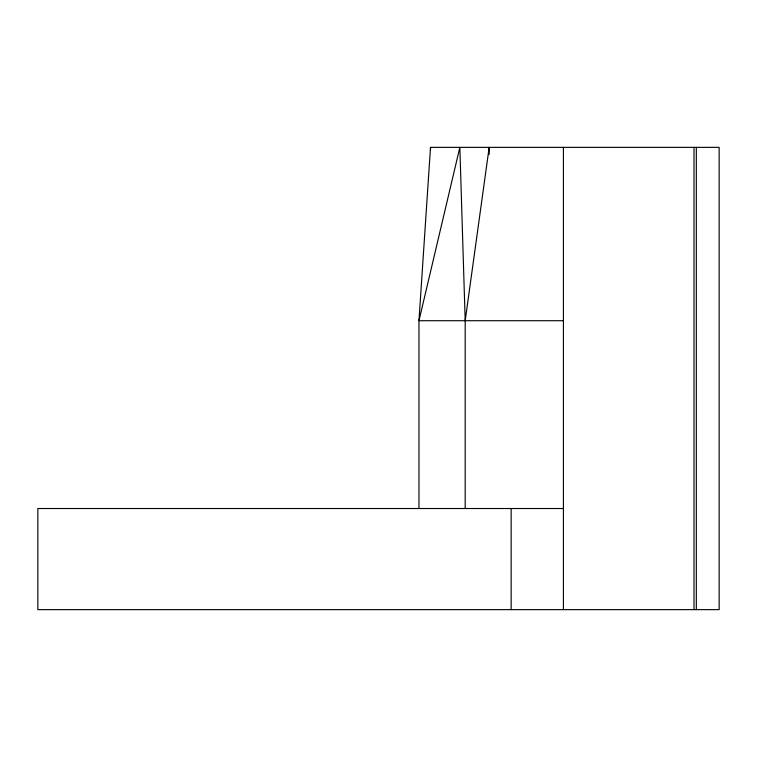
<?xml version="1.0" encoding="UTF-8"?>
<svg xmlns="http://www.w3.org/2000/svg" width="757" height="757" viewBox="0 0 757 757"><rect width="100%" height="100%" fill="white"/><g stroke="black" fill="none" stroke-linecap="round" stroke-linejoin="round"><path stroke-width="1.14" d="M563.416 508.515L37.85 508.515L37.85 609.64L719.15 609.64L719.15 147.36L430.515 147.36L418.962 320.713L418.962 508.515M465.186 508.515L465.186 320.713L489.173 147.36L489.173 154.437M563.416 320.713L418.962 320.713L459.849 147.36L465.186 320.713M696.326 147.36L696.326 609.64M694.008 147.36L694.008 609.64M563.416 147.36L563.416 609.64M511.145 508.515L511.145 609.64M430.515 147.36L430.515 149.725"/></g></svg>
